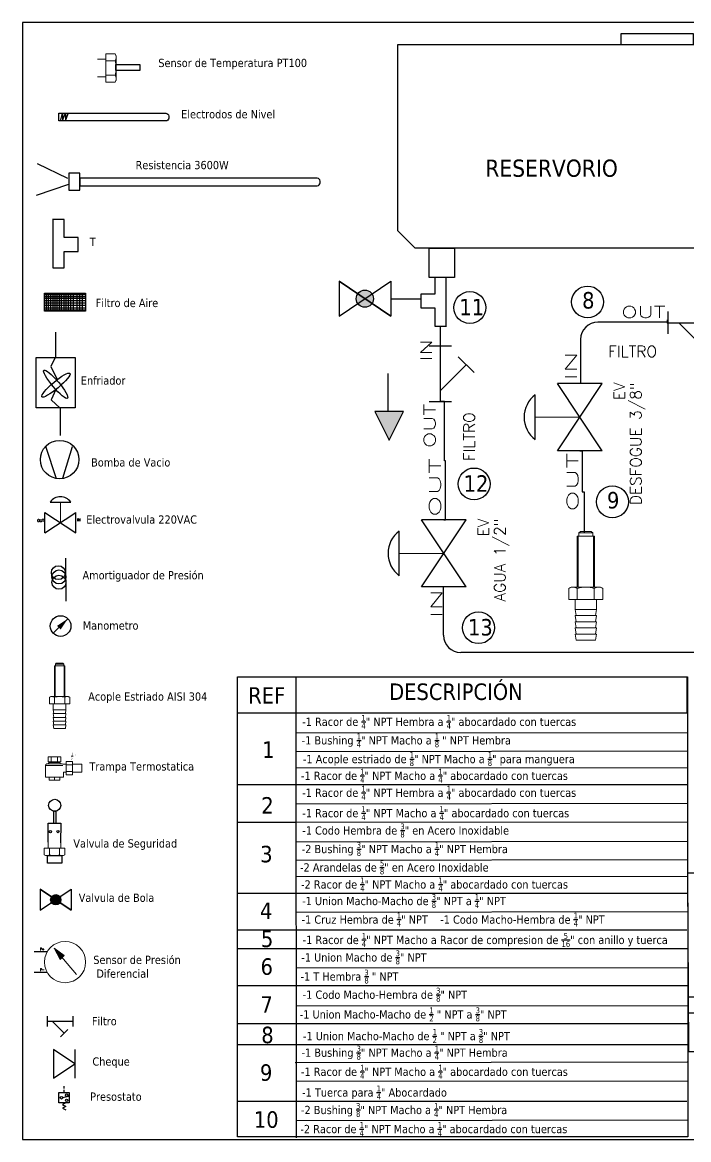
# Model space of a CAD drawing. Header units: millimetres. Extents: x 15 to 265, y 10 to 205.
# Drawn here: x 15 to 131.3, y 10 to 205 of the extents above; entities that cross this region are included whole.
import ezdxf
from ezdxf.enums import TextEntityAlignment as Align

# ---------------------------------------------------------------- set-up
doc = ezdxf.new("R2010")
doc.units = ezdxf.units.MM
for name, color, linetype in [('DESC', 250, 'Continuous'), ('SYMS', 7, 'Continuous'), ('TERMS', 123, 'Continuous'), ('WIRENO', 250, 'Continuous'), ('WIRES', 7, 'Continuous')]:
    doc.layers.add(name, color=color, linetype=linetype)
doc.styles.add('SLDTEXTSTYLE0', font='tahoma.ttf')
doc.styles.get("Standard").update_dxf_attribs({"font": 'tahoma.ttf'})
doc.styles.add('WD', font='romans.shx')

# ---------------------------------------------------------------- blocks, each defined once
blk = doc.blocks.new('HGVA1_DIAPHRAGM_VALVE2')
at = {"color": 7, "linetype": 'Continuous', "lineweight": 0, "ltscale": 3.2258}
for p, q in [((-0.25, 0.5), (0.25, 0.5)), ((0, 0), (0, 0.5))]:
    blk.add_line(p, q, dxfattribs=at)
for p, q in [((-0.375, -0.25), (-0.375, 0.25)), ((-0.375, -0.25), (0.375, 0.25)), ((-0.375, 0.25), (0.375, -0.25)), ((0.375, -0.25), (0.375, 0.25))]:
    blk.add_line(p, q)
at = {"ltscale": 25.4, "flags": 128}
blk.add_lwpolyline([(0.25, 0.5, 0.5), (-0.25, 0.5)], format="xyb", close=True, dxfattribs=at)
at = {"style": 'WD', "flags": 1}
for tag, p in [('INST', (-0.469, 0.748)), ('LOC', (-0.469, 0.587)), ('TAG1', (-0.469, 0.378))]:
    blk.add_attdef(tag, text='', height=0.125, dxfattribs=at).set_placement(p, align=Align.RIGHT)
at = {"style": 'WD'}
blk.add_attdef('XREF', text='', height=0.0625, rotation=0.0625, dxfattribs=at).set_placement((0.518, 0.271), align=Align.TOP_CENTER)
blk.add_attdef('TERM01', text='', height=0.0625, dxfattribs=at).set_placement((-0.399, 0.018), align=Align.RIGHT)
for tag, p, height in [('X4TERM01', (-0.375, 0), 0.005), ('X1TERM02', (0.375, 0), 0.005), ('TERM02', (0.406, 0.036), 0.0625), ('RATING1', (0.388, -0.162), 0.125), ('DESC1', (0.388, -0.378), 0.125), ('DESC2', (0.388, -0.562), 0.125), ('DESC3', (0.388, -0.752), 0.125), ('WDTAGALT', (0.388, -0.907), 0.125)]:
    blk.add_attdef(tag, p, '', height=height, dxfattribs=at)
at = {"style": 'WD', "flags": 1}
for tag, p in [('WDTYPE', (-0.154, -0.127)), ('FAMILY', (-0.143, -0.17)), ('CAT', (-0.143, -0.215)), ('MFG', (-0.141, -0.246)), ('ASSYCODE', (-0.113, -0.275))]:
    blk.add_attdef(tag, text='', height=0.01, dxfattribs=at).set_placement(p, align=Align.CENTER)
blk = doc.blocks.new('HME1_PRESS_M')
blk.add_line((0.036, -0.088), (0.213, 0.089))
blk.add_circle((0.125, 0), 0.125)
blk.add_solid([(0.082, 0.002), (0.126, -0.042), (0.213, 0.089)])
at = {"style": 'WD', "width": 0.7}
for tag, p in [('INST', (0.125, 0.5)), ('LOC', (0.125, 0.344)), ('TAG1', (0.125, 0.188)), ('DESC1', (0.125, -0.344)), ('DESC2', (0.125, -0.5)), ('DESC3', (0.125, -0.656)), ('WDTAGALT', (0.125, -0.812))]:
    blk.add_attdef(tag, text='', height=0.125, dxfattribs=at).set_placement(p, align=Align.CENTER)
blk.add_attdef('TERM01', text='', height=0.0625, dxfattribs=at).set_placement((-0.032, 0.031), align=Align.RIGHT)
at = {"style": 'WD'}
for tag, p, height, flags in [('X4TERM01', (0, 0), 0.005, 1), ('WDTYPE', (0.062, 0.062), 0.01, 1), ('WDBLKNAM', (0.134, 0.001), 0.01, 9), ('X1TERM02', (0.248, 0), 0.005, 1), ('FAMILY', (0.13, -0.035), 0.01, 9)]:
    blk.add_attdef(tag, p, '', height=height, dxfattribs=dict(at, flags=flags))
at = {"style": 'WD', "width": 0.7}
for tag, p, height in [('TERM02', (0.28, 0.031), 0.0625), ('RATING1', (0.281, -0.188), 0.125)]:
    blk.add_attdef(tag, p, '', height=height, dxfattribs=at)
at = {"style": 'WD'}
blk.add_attdef('XREF', text='', height=0.0625, dxfattribs=at).set_placement((-0.031, -0.125), align=Align.RIGHT)
at = {"linetype": 'Continuous', "style": 'WD', "flags": 9}
for tag, p in [('MFG', (0.128, -0.085)), ('ASSYCODE', (0.13, -0.103)), ('CAT', (0.13, -0.066))]:
    blk.add_attdef(tag, p, '', height=0.01, dxfattribs=at)
blk = doc.blocks.new('Acople Estriado')
at = {"color": 7, "linetype": 'Continuous', "lineweight": 15}
for p, q in [((6.78, 5.633), (6.78, 5.138)), ((6.78, 5.633), (6.947, 5.633)), ((6.811, 5.678), (6.796, 5.663)), ((6.796, 5.663), (6.796, 5.633)), ((6.931, 5.663), (6.796, 5.663)), ((6.811, 5.678), (6.916, 5.678)), ((6.931, 5.663), (6.916, 5.678)), ((6.931, 5.633), (6.931, 5.663)), ((6.947, 5.138), (6.947, 5.633)), ((6.721, 5.138), (6.699, 5.126)), ((6.699, 5.126), (6.699, 5.019)), ((6.74, 5.138), (6.721, 5.138)), ((6.864, 5.138), (6.74, 5.138)), ((6.781, 5.126), (6.781, 5.019)), ((6.988, 5.138), (6.864, 5.138)), ((6.946, 5.126), (6.946, 5.019)), ((7.007, 5.138), (6.988, 5.138)), ((7.029, 5.126), (7.007, 5.138)), ((7.029, 5.126), (7.029, 5.019)), ((6.699, 5.019), (6.781, 5.019)), ((6.761, 5.019), (6.761, 4.922)), ((6.781, 5.019), (6.946, 5.019)), ((6.946, 5.019), (7.029, 5.019)), ((6.967, 4.922), (6.967, 5.019)), ((6.761, 4.922), (6.769, 4.862)), ((6.864, 4.922), (6.761, 4.922)), ((6.967, 4.922), (6.864, 4.922)), ((6.959, 4.862), (6.967, 4.922)), ((6.761, 4.862), (6.769, 4.802)), ((6.864, 4.862), (6.761, 4.862)), ((6.761, 4.802), (6.769, 4.742)), ((6.864, 4.802), (6.761, 4.802)), ((6.967, 4.862), (6.864, 4.862)), ((6.967, 4.802), (6.864, 4.802)), ((6.959, 4.802), (6.967, 4.862)), ((6.959, 4.742), (6.967, 4.802)), ((6.761, 4.742), (6.769, 4.682)), ((6.864, 4.742), (6.761, 4.742)), ((6.761, 4.682), (6.769, 4.622)), ((6.864, 4.682), (6.761, 4.682)), ((6.967, 4.742), (6.864, 4.742)), ((6.967, 4.682), (6.864, 4.682)), ((6.959, 4.682), (6.967, 4.742)), ((6.959, 4.622), (6.967, 4.682)), ((6.864, 4.622), (6.769, 4.622)), ((6.959, 4.622), (6.864, 4.622))]:
    blk.add_line(p, q, dxfattribs=at)
at = {"color": 7, "linetype": 'Continuous', "lineweight": 0}
for p, q in [((6.79, 5.633), (6.79, 5.138)), ((6.938, 5.633), (6.938, 5.138))]:
    blk.add_line(p, q, dxfattribs=at)
at = {"color": 7, "linetype": 'Continuous', "lineweight": 15}
for points, knots in [([(6.699, 5.126), (6.706, 5.13), (6.712, 5.133), (6.726, 5.137), (6.733, 5.138), (6.74, 5.138)], [0, 0, 0, 0, 0.5, 0.5, 1, 1, 1, 1]), ([(6.74, 5.138), (6.744, 5.138), (6.747, 5.138), (6.754, 5.137), (6.757, 5.136), (6.768, 5.133), (6.775, 5.13), (6.781, 5.126)], [0, 0, 0, 0, 0.25, 0.25, 0.5, 0.5, 1, 1, 1, 1]), ([(6.864, 5.138), (6.85, 5.138), (6.836, 5.137), (6.808, 5.133), (6.795, 5.13), (6.781, 5.126)], [0, 0, 0, 0, 0.5, 0.5, 1, 1, 1, 1]), ([(6.946, 5.126), (6.933, 5.13), (6.919, 5.133), (6.892, 5.137), (6.878, 5.138), (6.864, 5.138)], [0, 0, 0, 0, 0.5, 0.5, 1, 1, 1, 1]), ([(6.946, 5.126), (6.953, 5.13), (6.96, 5.133), (6.974, 5.137), (6.981, 5.138), (6.988, 5.138)], [0, 0, 0, 0, 0.5, 0.5, 1, 1, 1, 1]), ([(6.988, 5.138), (6.991, 5.138), (6.995, 5.138), (7.002, 5.137), (7.005, 5.136), (7.015, 5.133), (7.022, 5.13), (7.029, 5.126)], [0, 0, 0, 0, 0.25, 0.25, 0.5, 0.5, 1, 1, 1, 1])]:
    blk.add_open_spline(points, degree=3, knots=knots, dxfattribs=at)
blk = doc.blocks.new('Trampo')
for points in [[(117.2, 260.5), (116.2, 260.5), (116.2, 260.5), (116.6, 260.5), (116.6, 263.5), (116.2, 263), (116.1, 263.1), (116.7, 263.6), (116.7, 263.6), (116.7, 260.5), (117.2, 260.5)], [(119.7, 262.2), (119, 260.7), (118.9, 260.7), (119.6, 262.2)], [(120.5, 262.2), (119.7, 260.7), (119.6, 260.7), (120.4, 262.2)], [(117.7, 258.3), (117.2, 257.8), (116.2, 257.8), (115.7, 257.3), (115.7, 256.3), (117.7, 256.3), (117.7, 256.3), (115.6, 256.3), (115.6, 257.3), (116.2, 257.9), (117.2, 257.9), (117.7, 258.4), (117.7, 258.9), (117.2, 259.3), (116.2, 259.3), (115.7, 258.8), (115.6, 258.9), (116.2, 259.4), (117.2, 259.4), (117.7, 258.9)]]:
    blk.add_hatch(color=7).paths.add_polyline_path(points)
at = {"color": 7, "linetype": 'Continuous', "lineweight": 15}
for points in [[(90.5, 251.1), (90.5, 239.8), (90.5, 239.8)], [(92, 252.5), (106.7, 252.5), (106.7, 252.5)], [(93.1, 259.5), (105.5, 259.5), (105.5, 254.7), (93.1, 254.7)], [(93.1, 254.7), (93.1, 259.5), (93.1, 259.5)], [(94.2, 254.7), (94.2, 254), (94.2, 254)], [(96.2, 254.7), (96.2, 259.5), (96.2, 259.5)], [(102.4, 254.7), (102.4, 259.5), (102.4, 259.5)], [(104.5, 254), (104.5, 254.7), (104.5, 254.7)], [(110.7, 252.3), (107.4, 252.3), (107.4, 252.3)], [(117, 255), (110.7, 255), (110.7, 241.9), (117, 241.9)], [(117, 251.8), (110.7, 251.8), (110.7, 251.8)], [(117, 255), (117, 241.9), (117, 241.9)], [(126.1, 252.3), (117, 252.3), (117, 252.3)], [(126.1, 252.3), (126.1, 244.6), (126.1, 244.6)], [(107.9, 239.7), (90.7, 239.7), (90.7, 239.7)], [(104.5, 239.7), (104.5, 236.7), (94.2, 236.7), (94.2, 239.7)], [(99.3, 239.7), (99.3, 236.7), (99.3, 236.7)], [(108.2, 239.8), (108.2, 244.6), (108.2, 244.6)], [(108.2, 244.6), (110.7, 244.6), (110.7, 244.6)], [(117, 245.2), (110.7, 245.2), (110.7, 245.2)], [(117, 244.6), (126.1, 244.6), (126.1, 244.6)]]:
    blk.add_lwpolyline(points, dxfattribs=at)
at = {"color": 8, "linetype": 'Continuous', "lineweight": 15}
for points in [[(107.6, 251.1), (90.5, 251.1), (90.5, 251.1)], [(94.2, 254), (104.5, 254), (104.5, 254)], [(90.5, 239.8), (108.2, 239.8), (108.2, 239.8)]]:
    blk.add_lwpolyline(points, dxfattribs=at)
at = {"color": 7, "linetype": 'Continuous', "lineweight": 20}
blk.add_lwpolyline([(115.6, 260), (117.7, 260), (117.7, 260)], dxfattribs=at)
at = {"color": 7, "linetype": 'Continuous', "lineweight": 15}
for points in [[(91.9, 252.5), (91.1, 252.5), (90.5, 251.9), (90.5, 251.1)], [(92.7, 252.5), (93.5, 252.5), (94.1, 253.2), (94.1, 254)], [(104.5, 254), (104.5, 253.2), (105.1, 252.5), (105.9, 252.5)], [(107.4, 252.3), (107.1, 252.5), (106.9, 252.5), (106.6, 252.5)], [(90.5, 239.9), (90.5, 239.7), (90.6, 239.7), (90.7, 239.7)], [(107.9, 239.7), (108, 239.7), (108.1, 239.7), (108.1, 239.9)]]:
    blk.add_open_spline(points, degree=3, dxfattribs=at)
blk = doc.blocks.new('Valvula Tipo Anillo')
for p, q in [((7.88, 11.213), (7.88, 11.519)), ((7.88, 11.519), (8.084, 11.519)), ((8.084, 11.519), (8.079, 11.203))]:
    blk.add_line(p, q)
at = {"color": 7, "linetype": 'Continuous', "lineweight": 15}
for p, q in [((7.878, 11.21), (7.878, 11.113)), ((8.084, 11.113), (8.084, 11.21)), ((7.816, 11.006), (7.816, 11.113)), ((7.898, 11.113), (7.816, 11.113)), ((7.898, 11.006), (7.898, 11.113)), ((8.063, 11.113), (7.898, 11.113)), ((8.063, 11.006), (8.063, 11.113)), ((8.146, 11.113), (8.063, 11.113)), ((8.146, 11.006), (8.146, 11.113)), ((7.816, 11.006), (7.838, 10.994)), ((7.838, 10.994), (7.857, 10.994)), ((7.857, 10.994), (7.981, 10.994)), ((7.981, 10.994), (8.105, 10.994)), ((8.105, 10.994), (8.124, 10.994)), ((8.124, 10.994), (8.146, 11.006))]:
    blk.add_line(p, q, dxfattribs=at)
for points in [[(7.962, 11.521), (8.01, 11.521), (8.01, 11.713), (7.962, 11.713)], [(8.097, 10.995), (8.097, 10.873), (7.867, 10.871), (7.867, 10.993)]]:
    blk.add_lwpolyline(points, close=True)
for centre, radius in [((7.984, 11.807), 0.0981), ((7.914, 11.381), 0.0185), ((8.035, 11.384), 0.0185)]:
    blk.add_circle(centre, radius)
for points, knots in [([(7.857, 10.994), (7.854, 10.994), (7.85, 10.994), (7.843, 10.995), (7.84, 10.996), (7.829, 10.999), (7.823, 11.002), (7.816, 11.006)], [0, 0, 0, 0, 0.25, 0.25, 0.5, 0.5, 1, 1, 1, 1]), ([(7.898, 11.006), (7.892, 11.002), (7.885, 10.999), (7.871, 10.995), (7.864, 10.994), (7.857, 10.994)], [0, 0, 0, 0, 0.5, 0.5, 1, 1, 1, 1]), ([(7.898, 11.006), (7.912, 11.002), (7.926, 10.999), (7.953, 10.995), (7.967, 10.994), (7.981, 10.994)], [0, 0, 0, 0, 0.5, 0.5, 1, 1, 1, 1]), ([(7.981, 10.994), (7.995, 10.994), (8.009, 10.995), (8.036, 10.999), (8.05, 11.002), (8.063, 11.006)], [0, 0, 0, 0, 0.5, 0.5, 1, 1, 1, 1]), ([(8.105, 10.994), (8.101, 10.994), (8.098, 10.994), (8.091, 10.995), (8.087, 10.996), (8.077, 10.999), (8.07, 11.002), (8.063, 11.006)], [0, 0, 0, 0, 0.25, 0.25, 0.5, 0.5, 1, 1, 1, 1]), ([(8.146, 11.006), (8.139, 11.002), (8.132, 10.999), (8.119, 10.995), (8.112, 10.994), (8.105, 10.994)], [0, 0, 0, 0, 0.5, 0.5, 1, 1, 1, 1])]:
    blk.add_open_spline(points, degree=3, knots=knots, dxfattribs=at)
blk = doc.blocks.new('HGVA1_BALL_VALVE')
h = blk.add_hatch(color=256)
edge = h.paths.add_edge_path()
edge.add_arc((0, 0), 0.125, 0, 360)
at = {"ltscale": 3.2258}
for p, q in [((-0.375, 0.254), (0.375, -0.254)), ((-0.375, -0.254), (0.375, 0.254)), ((-0.375, 0.254), (-0.375, -0.254)), ((0.375, 0.254), (0.375, -0.254))]:
    blk.add_line(p, q, dxfattribs=at)
at = {"ltscale": 25.4, "flags": 128}
blk.add_lwpolyline([(0.375, 0.254), (0.375, -0.254), (-0.375, 0.254), (-0.375, -0.254)], close=True, dxfattribs=at)
at = {"ltscale": 3.2258}
blk.add_circle((0, 0), 0.125, dxfattribs=at)
at = {"ltscale": 25.4}
blk.add_circle((0, 0), 0.125, dxfattribs=at)
at = {"style": 'WD', "flags": 1}
for tag, height, p in [('INST', 0.125, (0.028, 0.678)), ('LOC', 0.125, (0.011, 0.516)), ('TAG1', 0.125, (0, 0.307)), ('FAMILY', 0.01, (-0.482, -0.121)), ('WDTYPE', 0.01, (-0.475, -0.062)), ('CAT', 0.01, (-0.482, -0.165)), ('MFG', 0.01, (-0.481, -0.197)), ('ASSYCODE', 0.01, (-0.453, -0.226))]:
    blk.add_attdef(tag, text='', height=height, dxfattribs=at).set_placement(p, align=Align.CENTER)
at = {"style": 'WD'}
blk.add_attdef('XREF', text='', height=0.0625, rotation=0.0625, dxfattribs=at).set_placement((0.541, 0.293), align=Align.TOP_CENTER)
blk.add_attdef('TERM01', text='', height=0.0625, dxfattribs=at).set_placement((-0.399, 0.018), align=Align.RIGHT)
for tag, p, height in [('X4TERM01', (-0.375, 0), 0.005), ('X8TERM02', (0, 0), 0.005), ('TERM02', (0.052, -0.037), 0.0625), ('X1TERM03', (0.375, 0), 0.005), ('TERM03', (0.406, 0.036), 0.0625), ('RATING1', (0.409, -0.162), 0.125), ('DESC1', (0.409, -0.341), 0.125), ('DESC2', (0.409, -0.525), 0.125), ('DESC3', (0.409, -0.715), 0.125), ('WDTAGALT', (0.409, -0.873), 0.125)]:
    blk.add_attdef(tag, p, '', height=height, dxfattribs=at)
blk = doc.blocks.new('HMT1_DIFFERENTIAL_PRESSURE_GAUGE')
blk.add_hatch(color=7).paths.add_polyline_path([(-0.26, 0.34), (-0.12, 0.06), (-0.02, 0.16)])
at = {"color": 7, "linetype": 'Continuous', "lineweight": 0, "ltscale": 645.15999}
for p, q in [((-0.26, 0.34), (0.28, -0.3)), ((-0.26, 0.34), (-0.12, 0.06)), ((-0.26, 0.34), (-0.02, 0.16)), ((-0.12, 0.06), (-0.02, 0.16))]:
    blk.add_line(p, q, dxfattribs=at)
for p, q in [((-0.437, 0.25), (-0.75, 0.25)), ((-0.437, -0.25), (-0.75, -0.25))]:
    blk.add_line(p, q)
at = {"color": 255, "linetype": 'Continuous', "lineweight": 0, "ltscale": 25.4, "flags": 128}
blk.add_lwpolyline([(-0.26, 0.34), (-0.12, 0.06), (-0.02, 0.16)], close=True, dxfattribs=at)
at = {"color": 7, "linetype": 'Continuous', "lineweight": 0, "ltscale": 645.15999}
blk.add_circle((0, 0), 0.5, dxfattribs=at)
at = {"style": 'WD', "width": 0.7}
for tag, p in [('INST', (-0.01, 0.781)), ('TAG1', (-0.01, 0.531)), ('LOC', (-0.01, 0.656)), ('DESC1', (0.021, -0.625)), ('DESC2', (0.021, -0.75)), ('DESC3', (0.021, -0.875)), ('WDTAGALT', (0.021, -1))]:
    blk.add_attdef(tag, text='', height=0.0938, dxfattribs=at).set_placement(p, align=Align.CENTER)
for tag, p in [('TERM01', (-0.5, 0.281)), ('TERM02', (-0.5, -0.219))]:
    blk.add_attdef(tag, text='', height=0.0625, dxfattribs=at).set_placement(p, align=Align.RIGHT)
at = {"style": 'WD'}
for tag, p, height, flags in [('X4TERM01', (-0.75, 0.25), 0.005, 1), ('X1TERM03', (0.5, 0), 0.005, 1), ('X4TERM02', (-0.75, -0.25), 0.005, 1), ('WDBLKNAM', (-0.209, -0.188), 0.01, 9), ('FAMILY', (-0.208, -0.062), 0.01, 9)]:
    blk.add_attdef(tag, p, '', height=height, dxfattribs=dict(at, flags=flags))
at = {"style": 'WD', "width": 0.7}
for tag, p, height in [('TERM03', (0.531, 0.031), 0.0625), ('RATING1', (0.469, -0.375), 0.0938)]:
    blk.add_attdef(tag, p, '', height=height, dxfattribs=at)
at = {"flags": 1}
blk.add_attdef('WDTYPE', (-0.219, -0.25), '', height=0.01, dxfattribs=at)
at = {"linetype": 'Continuous', "style": 'WD', "flags": 9}
for tag, p in [('ASSYCODE', (-0.208, -0.156)), ('CAT', (-0.208, -0.094)), ('MFG', (-0.208, -0.125))]:
    blk.add_attdef(tag, p, '', height=0.01, dxfattribs=at)
at = {"style": 'WD'}
blk.add_attdef('XREF', text='', height=0.0625, dxfattribs=at).set_placement((-0.438, -0.406), align=Align.RIGHT)
blk = doc.blocks.new('HST1_STRAINER_Y_TYPE')
at = {"ltscale": 3.2258}
for p, q in [((0, 0.125), (0, -0.125)), ((0.625, 0.125), (0.625, -0.125)), ((0, 0), (0.625, 0)), ((0.125, 0), (0.412, -0.287)), ((0.324, -0.376), (0.501, -0.199))]:
    blk.add_line(p, q, dxfattribs=at)
at = {"style": 'WD', "flags": 1}
for tag, height, p in [('INST', 0.125, (0.33, 0.71)), ('LOC', 0.125, (0.306, 0.549)), ('TAG1', 0.125, (0.324, 0.34)), ('FAMILY', 0.01, (1.09, 0.044)), ('CAT', 0.01, (1.09, -0.001)), ('WDTYPE', 0.01, (1.102, -0.093)), ('MFG', 0.01, (1.092, -0.032)), ('ASSYCODE', 0.01, (1.12, -0.061))]:
    blk.add_attdef(tag, text='', height=height, dxfattribs=at).set_placement(p, align=Align.CENTER)
at = {"style": 'WD'}
for tag, height, p in [('WDTAGALT', 0.125, (0.035, 0.2)), ('TERM01', 0.0625, (-0.024, 0.018))]:
    blk.add_attdef(tag, text='', height=height, dxfattribs=at).set_placement(p, align=Align.RIGHT)
for tag, p, height in [('RATING1', (0.6, 0.18), 0.125), ('X4TERM01', (0, 0), 0.005), ('X1TERM03', (0.625, 0), 0.005), ('TERM03', (0.632, 0.013), 0.0625), ('DESC1', (-0.666, -0.258), 0.125), ('DESC2', (-0.666, -0.442), 0.125), ('X8TERM02', (0.412, -0.287), 0.005), ('TERM02', (0.447, -0.365), 0.0625), ('DESC3', (-0.666, -0.632), 0.125)]:
    blk.add_attdef(tag, p, '', height=height, dxfattribs=at)
blk.add_attdef('XREF', text='', height=0.0625, rotation=0.0625, dxfattribs=at).set_placement((0.649, -0.434), align=Align.TOP_CENTER)
blk = doc.blocks.new('HVL1_PRESS_SW')
for p, q in [((0.094, 0.222), (0.094, 0.282)), ((-0.031, -0.126), (-0.031, 0.125)), ((-0.031, 0.125), (0.219, 0.125)), ((0.061, 0.005), (0.198, 0.04)), ((0.094, 0.125), (0.094, 0.188)), ((0.219, 0.125), (0.219, -0.126)), ((0.219, -0.126), (-0.031, -0.126)), ((0.135, -0.126), (0.052, -0.167)), ((0.052, -0.167), (0.135, -0.209)), ((0.135, -0.209), (0.052, -0.251)), ((0.052, -0.251), (0.135, -0.293))]:
    blk.add_line(p, q)
for centre in [(0.032, 0), (0.156, 0.063), (0.156, -0.063)]:
    blk.add_circle(centre, 0.0314)
at = {"style": 'WD', "width": 0.7}
for tag, height, p in [('INST', 0.125, (-0.062, 0.5)), ('TAG1', 0.125, (-0.062, 0.188)), ('LOC', 0.125, (-0.062, 0.344)), ('TERM01', 0.0625, (-0.062, 0.031)), ('DESC1', 0.125, (-0.062, -0.281)), ('RATING1', 0.125, (0.775, -0.281)), ('DESC2', 0.125, (-0.062, -0.438)), ('DESC3', 0.125, (-0.062, -0.594)), ('WDTAGALT', 0.125, (-0.062, -0.75))]:
    blk.add_attdef(tag, text='', height=height, dxfattribs=at).set_placement(p, align=Align.RIGHT)
at = {"style": 'WD'}
for tag, p, height, flags in [('X2TERM04', (0.094, 0.281), 0.005, 1), ('WDBLKNAM', (0.405, 0.344), 0.01, 9), ('FAMILY', (0.406, 0.312), 0.01, 9), ('X4TERM01', (0, 0), 0.005, 1), ('WDTYPE', (0.062, 0.062), 0.01, 1), ('X1TERM02', (0.187, 0.063), 0.005, 1), ('X1TERM03', (0.187, -0.063), 0.005, 1)]:
    blk.add_attdef(tag, p, '', height=height, dxfattribs=dict(at, flags=flags))
at = {"style": 'WD', "width": 0.7}
for tag, p in [('TERM04', (0.125, 0.25)), ('TERM02', (0.25, 0.094)), ('TERM03', (0.25, -0.031))]:
    blk.add_attdef(tag, p, '', height=0.0625, dxfattribs=at)
at = {"linetype": 'Continuous', "style": 'WD', "flags": 9}
for tag, p in [('CAT', (0.406, 0.281)), ('ASSYCODE', (0.406, 0.219)), ('MFG', (0.406, 0.25))]:
    blk.add_attdef(tag, p, '', height=0.01, dxfattribs=at)
at = {"style": 'WD', "width": 0.7}
blk.add_attdef('TERM05', text='', height=0.0625, dxfattribs=at).set_placement((0.125, -0.406), align=Align.CENTER)
at = {"style": 'WD'}
blk.add_attdef('XREF', (0.281, -0.375), '', height=0.0625, dxfattribs=at)
blk = doc.blocks.new('ColaMarrano')
at = {"layer": 'WIRENO'}
blk.add_line((96.3, 200.92), (96.42, 188.45), dxfattribs=at)
for centre in [(94.22, 196.73), (94.4, 195.47), (94.4, 193.92)]:
    blk.add_circle(centre, 2.03, dxfattribs=at)
blk = doc.blocks.new('HDI1')
for p, q in [((0.0469, 0), (-0.0469, 0.0625)), ((-0.0469, 0.0625), (-0.0469, -0.0625)), ((0.0469, 0.0625), (0.0469, -0.0625)), ((-0.0469, -0.0625), (0.0469, 0))]:
    blk.add_line(p, q)
at = {"style": 'WD'}
for tag, width, p in [('INST', 0.7, (0, 0.8883)), ('LOC', 0.7, (0, 0.7187)), ('DESC1', 0.7, (0, 0.5625)), ('DESC2', 0.7, (0, 0.4062)), ('RATING1', 0.9, (0.0055, 0.0938))]:
    blk.add_attdef(tag, text='', height=0.125, dxfattribs=dict(at, width=width)).set_placement(p, align=Align.CENTER)
blk.add_attdef('TAG1', text='', height=0.125, dxfattribs=at).set_placement((0, 0.25), align=Align.CENTER)
for tag, p, height, flags in [('FAMILY', (0.2047, 0.1523), 0.01, 9), ('WDBLKNAM', (0.2047, 0.1329), 0.01, 9), ('X4TERM01', (-0.0469, 0), 0.0125, 1), ('X1TERM02', (0.0469, 0), 0.0125, 1)]:
    blk.add_attdef(tag, p, '', height=height, dxfattribs=dict(at, flags=flags))
at = {"linetype": 'Continuous', "style": 'WD', "flags": 9}
for tag, p in [('MFG', (0.2278, 0.0887)), ('CAT', (0.2297, 0.1082)), ('ASSYCODE', (0.2188, 0.0625))]:
    blk.add_attdef(tag, text='', height=0.01, dxfattribs=at).set_placement(p, align=Align.CENTER)
at = {"linetype": 'Continuous', "style": 'WD', "flags": 8}
blk.add_attdef('TERM01', text='', height=0.125, dxfattribs=at).set_placement((-0.125, -0.0312), align=Align.TOP_RIGHT)
blk.add_attdef('TERM02', text='', height=0.125, dxfattribs=at).set_placement((0.1094, -0.0314), align=Align.TOP_LEFT)
at = {"style": 'WD', "width": 0.9}
blk.add_attdef('RATING2', text='', height=0.125, dxfattribs=at).set_placement((0.0055, -0.1876), align=Align.TOP_CENTER)
blk = doc.blocks.new('Bomba Vacio')
at = {"layer": 'WIRENO'}
for p, q in [((222.52, 152.69), (218.83, 163.9)), ((224.82, 152.84), (228.2, 163.9))]:
    blk.add_line(p, q, dxfattribs=at)
blk.add_circle((223.65, 159.36), 6.72, dxfattribs=at)
blk = doc.blocks.new('Cooler')
at = {"layer": 'WIRENO'}
for p, q in [((61.05, 155.36), (61.05, 161.29)), ((60.91, 155.36), (59.87, 153.28)), ((59.87, 153.28), (61.37, 150.31)), ((61.09, 147.98), (60.01, 145.56)), ((60.01, 145.56), (62.09, 143.63)), ((62.09, 143.63), (62.09, 137.25))]:
    blk.add_line(p, q, dxfattribs=at)
blk.add_lwpolyline([(56.51, 155.41), (65.57, 155.41), (65.57, 143.72), (56.51, 143.72)], close=True, dxfattribs=at)
for centre, major_axis in [((61.09, 148.97), (-3.26, -2.75)), ((61.05, 149.16), (2.75, -3.26))]:
    blk.add_ellipse(centre, major_axis=major_axis, ratio=0.188132, dxfattribs=at)
blk = doc.blocks.new('Filtro')
at = {"layer": 'WIRENO'}
for p, q in [((95.97, 119.72), (103.12, 119.72)), ((95.97, 119.41), (103.12, 119.41)), ((95.97, 119.07), (103.12, 119.07)), ((96.25, 119.99), (96.25, 116.83)), ((96.62, 119.95), (96.62, 116.79)), ((97.03, 119.95), (97.03, 116.79)), ((97.4, 119.95), (97.4, 116.79)), ((97.77, 119.99), (97.77, 116.83)), ((98.1, 119.99), (98.1, 116.83)), ((98.51, 119.99), (98.51, 116.83)), ((98.88, 119.95), (98.88, 116.79)), ((99.33, 119.99), (99.33, 116.83)), ((99.7, 119.99), (99.7, 116.83)), ((100.11, 119.99), (100.11, 116.83)), ((100.52, 119.99), (100.52, 116.83)), ((100.98, 119.99), (100.98, 116.83)), ((101.59, 119.99), (101.59, 116.83)), ((102.04, 119.99), (102.04, 116.83)), ((102.54, 119.99), (102.54, 116.83)), ((95.97, 118.71), (103.12, 118.71)), ((95.97, 118.27), (103.12, 118.27)), ((95.97, 117.88), (103.12, 117.88)), ((95.97, 117.41), (103.12, 117.41)), ((95.97, 117.08), (103.12, 117.08))]:
    blk.add_line(p, q, dxfattribs=at)
blk.add_lwpolyline([(95.95, 119.98), (103.11, 119.98), (103.11, 116.82), (95.95, 116.82)], close=True, dxfattribs=at)
blk = doc.blocks.new('TT')
at = {"layer": 'WIRENO'}
for p, q in [((59.03, 150.75), (59.05, 142.17)), ((61.02, 150.66), (59.05, 150.66)), ((61.02, 147.48), (61.02, 150.66)), ((63.45, 147.48), (61.02, 147.48)), ((63.45, 145.05), (63.45, 147.48)), ((61.02, 142.17), (61.02, 145.05)), ((61.02, 145.05), (63.45, 145.05)), ((59.05, 142.17), (61.02, 142.17))]:
    blk.add_line(p, q, dxfattribs=at)
blk = doc.blocks.new('Resistencia')
at = {"layer": 'WIRENO'}
for p, q in [((112.31, 58.18), (107.01, 60.71)), ((112.43, 57.1), (106.77, 55.17))]:
    blk.add_line(p, q, dxfattribs=at)
blk.add_lwpolyline([(114.4, 59.08), (112.46, 59.08), (112.46, 56.11), (114.4, 56.11)], close=True, dxfattribs=at)
blk.add_lwpolyline([(155.82, 58.21), (114.4, 58.21), (114.4, 56.89), (155.82, 56.89, 0.414214), (156.32, 57.39), (156.32, 57.71, 0.414214)], format="xyb", close=True, dxfattribs=at)
blk = doc.blocks.new('Nivel')
at = {"layer": 'WIRENO'}
for p, q in [((103.38, 60.01), (103.74, 61.39)), ((103.74, 61.39), (103.74, 60.1)), ((103.74, 60.1), (104.25, 61.39)), ((104.25, 61.39), (104.25, 60.07)), ((104.25, 60.07), (104.74, 61.36))]:
    blk.add_line(p, q, dxfattribs=at)
blk.add_lwpolyline([(103.12, 61.39), (121.77, 61.39, -0.414214), (122.27, 60.89), (122.27, 60.54, -0.414214), (121.77, 60.04), (103.12, 60.04)], format="xyb", close=True, dxfattribs=at)
blk = doc.blocks.new('PT100')
at = {"color": 7, "linetype": 'Continuous', "lineweight": 15}
for p, q in [((12.526, 10.857), (12.429, 10.857)), ((12.633, 10.919), (12.526, 10.919)), ((12.526, 10.919), (12.526, 10.837)), ((12.633, 10.837), (12.526, 10.837)), ((12.526, 10.837), (12.526, 10.672)), ((12.645, 10.897), (12.633, 10.919)), ((12.645, 10.878), (12.645, 10.897)), ((12.645, 10.754), (12.645, 10.878)), ((12.633, 10.672), (12.526, 10.672)), ((12.526, 10.672), (12.526, 10.589)), ((12.645, 10.631), (12.645, 10.754)), ((12.429, 10.652), (12.526, 10.652)), ((12.633, 10.589), (12.526, 10.589)), ((12.633, 10.589), (12.645, 10.612)), ((12.645, 10.612), (12.645, 10.631))]:
    blk.add_line(p, q, dxfattribs=at)
blk.add_lwpolyline([(12.642, 10.794), (12.922, 10.794), (12.922, 10.726), (12.642, 10.726)], close=True)
for points, knots in [([(12.633, 10.919), (12.637, 10.913), (12.64, 10.906), (12.644, 10.892), (12.645, 10.885), (12.645, 10.878)], [0, 0, 0, 0, 0.5, 0.5, 1, 1, 1, 1]), ([(12.645, 10.878), (12.645, 10.875), (12.645, 10.871), (12.644, 10.864), (12.643, 10.861), (12.64, 10.85), (12.637, 10.844), (12.633, 10.837)], [0, 0, 0, 0, 0.25, 0.25, 0.5, 0.5, 1, 1, 1, 1]), ([(12.645, 10.754), (12.645, 10.768), (12.644, 10.782), (12.64, 10.81), (12.637, 10.824), (12.633, 10.837)], [0, 0, 0, 0, 0.5, 0.5, 1, 1, 1, 1]), ([(12.633, 10.672), (12.637, 10.685), (12.64, 10.699), (12.644, 10.727), (12.645, 10.74), (12.645, 10.754)], [0, 0, 0, 0, 0.5, 0.5, 1, 1, 1, 1]), ([(12.633, 10.672), (12.637, 10.665), (12.64, 10.658), (12.644, 10.645), (12.645, 10.638), (12.645, 10.631)], [0, 0, 0, 0, 0.5, 0.5, 1, 1, 1, 1]), ([(12.645, 10.631), (12.645, 10.627), (12.645, 10.624), (12.644, 10.617), (12.643, 10.613), (12.64, 10.603), (12.637, 10.596), (12.633, 10.589)], [0, 0, 0, 0, 0.25, 0.25, 0.5, 0.5, 1, 1, 1, 1])]:
    blk.add_open_spline(points, degree=3, knots=knots, dxfattribs=at)
blk = doc.blocks.new('WDDOT')
for radius in [0.03, 0.0187, 0.00929]:
    blk.add_circle((0, 0), radius)
blk = doc.blocks.new('Reservorio')
at = {"layer": 'WIRENO'}
for points in [[(137.69, 195.87), (125.13, 195.87), (125.13, 197.82), (137.69, 197.82)], [(91.62, 160.36), (96.05, 160.36), (96.05, 155.25), (91.62, 155.25)]]:
    blk.add_lwpolyline(points, close=True, dxfattribs=at)
blk.add_lwpolyline([(86.19, 195.89), (140.88, 195.89), (140.88, 163.38, -0.414214), (137.88, 160.38), (89.19, 160.38), (86.19, 163.38)], format="xyb", close=True, dxfattribs=at)
at = {"color": 7, "linetype": 'Continuous', "lineweight": 0, "insert": (101.43, 175.83), "char_height": 3, "attachment_point": 1, "style": 'SLDTEXTSTYLE0'}
blk.add_mtext('\\A1;RESERVORIO', dxfattribs=at)
blk = doc.blocks.new('HFA1_FLOW_ARROW_DWN_P')
blk.add_hatch(color=256).paths.add_polyline_path([(0.0625, 0.125), (-0.0625, 0.125), (0, 0)])
blk.add_lwpolyline([(-0.0625, 0.125), (0, 0), (0.0625, 0.125)], close=True)
at = {"style": 'WD', "flags": 1}
for tag, p in [('X2TERM01', (0, 0.125)), ('X8TERM01', (0, 0))]:
    blk.add_attdef(tag, p, '', height=0.0075, dxfattribs=at)
blk = doc.blocks.new('flecha')
at = {"layer": 'WIRENO'}
blk.add_line((78.83, 137.09), (78.83, 143.74), dxfattribs=at)
at = {"layer": 'SYMS', "xscale": 40, "yscale": 40, "zscale": 40}
blk.add_blockref('HFA1_FLOW_ARROW_DWN_P', (79.02, 132.06), dxfattribs=at)

msp = doc.modelspace()

# ---------------------------------------------------------------- linework, layer by layer
at = {"color": 7, "linetype": 'Continuous'}
for p, q in [((265, 205), (15, 205)), ((15, 205), (15, 10)), ((15, 10), (265, 10))]:
    msp.add_line(p, q, dxfattribs=at)
at = {"layer": 'WIRENO'}
for p, q in [((62.7, 90.73), (62.7, 84.46)), ((62.7, 84.42), (62.78, 10.31)), ((62.71, 80.98), (131.07, 81.08)), ((62.71, 77.77), (131.07, 77.87)), ((62.71, 74.87), (131.07, 74.97)), ((52.58, 72.01), (131.04, 72.01)), ((62.71, 68.6), (131.07, 68.7)), ((62.7, 65.38), (52.52, 65.37)), ((62.71, 65.39), (131.07, 65.49)), ((62.72, 62), (131.08, 62.11)), ((62.72, 58.8), (131.08, 58.9)), ((62.72, 55.9), (131.08, 56)), ((52.59, 53.04), (131.05, 53.04)), ((62.7, 49.7), (131.07, 49.8)), ((52.51, 46.64), (130.97, 46.64)), ((52.59, 43.36), (131.04, 43.36)), ((62.82, 39.96), (131.18, 40.06)), ((52.62, 36.9), (131.08, 36.9)), ((62.79, 33.34), (131.15, 33.44)), ((141.35, 34.9), (131.18, 34.89)), ((141.34, 32.07), (131.16, 32.06)), ((52.6, 30.28), (131.05, 30.28)), ((52.66, 26.58), (131.11, 26.58)), ((62.63, 23.49), (131, 23.59)), ((62.82, 20.18), (131.18, 20.28)), ((52.5, 16.73), (130.96, 16.73)), ((62.81, 13.37), (131.18, 13.48))]:
    msp.add_line(p, q, dxfattribs=at)
for points in [[(52.53, 90.79), (131.09, 90.79), (131.11, 10.48), (52.55, 10.48)], [(52.54, 90.78), (130.97, 90.78), (130.97, 84.46), (52.54, 84.46)], [(131.16, 56.59), (209.72, 56.59), (209.87, 25.32), (131.31, 25.32)]]:
    msp.add_lwpolyline(points, close=True, dxfattribs=at)
for centre in [(93.1, 155.22), (113.64, 156.2), (93.84, 124.44), (117.98, 121.32), (94.6, 99.35)]:
    msp.add_circle(centre, 2.78, dxfattribs=at)
at = {"layer": 'WIRES'}
for p, q in [((79.28, 156.77), (84.52, 156.77)), ((127.53, 152.66), (115.43, 152.66)), ((127.63, 152.56), (127.53, 152.66)), ((127.63, 152.56), (127.53, 152.46)), ((127.59, 152.56), (127.59, 153.07)), ((127.63, 152.56), (127.59, 152.56)), ((87.97, 148.56), (87.97, 150.24)), ((87.98, 150.24), (87.98, 151.93)), ((112.43, 149.66), (112.43, 142.09)), ((112.34, 141.94), (112.31, 141.94)), ((112.4, 142.02), (112.34, 142.02)), ((112.34, 142.02), (112.34, 141.94)), ((112.43, 142.09), (112.4, 142.09)), ((112.4, 142.09), (112.4, 142.02)), ((88.68, 138.81), (87.96, 138.81)), ((88.68, 128.49), (88.68, 138.81)), ((112.31, 130.24), (112.68, 130.24)), ((112.68, 130.24), (112.68, 123.09)), ((88.82, 128.49), (88.68, 128.49)), ((88.82, 118.17), (88.82, 128.49)), ((112.68, 123.09), (113.05, 123.09)), ((113.05, 123.09), (113.05, 115.94)), ((88.57, 118.17), (88.82, 118.17)), ((88.51, 98.04), (88.51, 106.47)), ((88.62, 106.47), (88.57, 106.47)), ((135.14, 95.04), (91.51, 95.04))]:
    msp.add_line(p, q, dxfattribs=at)
for centre, start, end in [((115.43, 149.66), 90, 180), ((91.51, 98.04), 180, 270)]:
    msp.add_arc(centre, 3, start, end, dxfattribs=at)

# ---------------------------------------------------------------- block references
for name, p, xscale, yscale, zscale in [('Cooler', (-24.96, 29.96), 0.75, 0.75, 0.75), ('Acople Estriado', (-10.21, 13.95), 18, 18, 18), ('Acople Estriado', (-52.63, 31.84), 10.8, 10.8, 10.8), ('Trampo', (2.79, 30.3), 0.17928, 0.17928, 0.17928), ('Valvula Tipo Anillo', (-65.58, -59.17), 10.8, 10.8, 10.8)]:
    msp.add_blockref(name, p, dxfattribs=dict(xscale=xscale, yscale=yscale, zscale=zscale))
at = {"layer": 'SYMS'}
for name, p, xscale, yscale, zscale in [('HGVA1_BALL_VALVE', (74.78, 156.77), 12, 12, 12), ('HME1_PRESS_M', (19.88, 99.64), 14.4, 14.4, 14.4), ('HGVA1_BALL_VALVE', (20.83, 51.86), 7.199999999999999, 7.199999999999999, 7.199999999999999), ('HST1_STRAINER_Y_TYPE', (19.31, 30.66), 7.199999999999999, 7.199999999999999, 7.199999999999999), ('HDI1', (22.3, 23.22), 40, 40, 40), ('HVL1_PRESS_SW', (21.61, 17.32), 7.199999999999999, 7.199999999999999, 7.199999999999999)]:
    msp.add_blockref(name, p, dxfattribs=dict(at, xscale=xscale, yscale=yscale, zscale=zscale))
ref = msp.add_blockref('HST1_STRAINER_Y_TYPE', (127.63, 152.56), dxfattribs=dict(at, xscale=15.6, yscale=15.6, zscale=15.6))
ref.add_attrib('DESC1', 'FILTRO', dxfattribs={"layer": 'DESC', "height": 1.95, "style": 'WD'}).set_placement((117.23, 148.53), align=Align.TOP_LEFT)
ref.add_attrib('TERM01', 'OUT', dxfattribs={"layer": 'TERMS', "color": 0, "lineweight": 25, "height": 2, "style": 'WD', "width": 1.5}).set_placement((127.25, 152.84), align=Align.BOTTOM_RIGHT)
ref.add_attrib('TERM03', 'IN', dxfattribs={"layer": 'TERMS', "color": 0, "lineweight": 25, "height": 2, "style": 'WD', "width": 1.5}).set_placement((134.64, 153.43), align=Align.BOTTOM_LEFT)
for p in [(127.59, 152.59), (127.59, 152.52), (88.51, 106.47)]:
    msp.add_blockref('WDDOT', p, dxfattribs=at)
ref = msp.add_blockref('HST1_STRAINER_Y_TYPE', (87.96, 138.81), dxfattribs=dict(at, xscale=15.6, yscale=15.6, zscale=15.6, rotation=90))
ref.add_attrib('DESC1', 'FILTRO', dxfattribs={"layer": 'DESC', "height": 1.95, "rotation": 90, "style": 'WD'}).set_placement((91.99, 128.41), align=Align.TOP_LEFT)
ref.add_attrib('TERM01', 'OUT', dxfattribs={"layer": 'TERMS', "color": 0, "lineweight": 25, "height": 2, "rotation": 90, "style": 'WD', "width": 1.5}).set_placement((87.68, 138.43), align=Align.BOTTOM_RIGHT)
ref.add_attrib('TERM03', 'IN', dxfattribs={"layer": 'TERMS', "color": 0, "lineweight": 25, "height": 2, "rotation": 90, "style": 'WD', "width": 1.5}).set_placement((87.09, 145.82), align=Align.BOTTOM_LEFT)
ref = msp.add_blockref('HGVA1_DIAPHRAGM_VALVE2', (112.31, 136.09), dxfattribs=dict(at, xscale=15.6, yscale=15.6, zscale=15.6, rotation=90))
ref.add_attrib('DESC1', 'EV', dxfattribs={"layer": 'DESC', "height": 1.95, "rotation": 90, "style": 'WD'}).set_placement((118.21, 142.15), align=Align.TOP_RIGHT)
ref.add_attrib('DESC2', 'DESFOGUE 3/8"', dxfattribs={"layer": 'DESC', "height": 1.95, "rotation": 90, "style": 'WD'}).set_placement((121.08, 142.15), align=Align.TOP_RIGHT)
ref.add_attrib('TERM01', 'OUT', dxfattribs={"layer": 'TERMS', "color": 0, "height": 2, "rotation": 90, "style": 'WD', "width": 2}).set_placement((112.02, 129.86), align=Align.RIGHT)
ref.add_attrib('TERM02', 'IN', (111.75, 142.43), dxfattribs={"layer": 'TERMS', "color": 0, "height": 2, "rotation": 90, "style": 'WD', "width": 2})
ref = msp.add_blockref('HGVA1_DIAPHRAGM_VALVE2', (88.57, 112.32), dxfattribs=dict(at, xscale=15.6, yscale=15.6, zscale=15.6, rotation=90))
ref.add_attrib('DESC1', 'EV', dxfattribs={"layer": 'DESC', "height": 1.95, "rotation": 90, "style": 'WD'}).set_placement((94.47, 118.38), align=Align.TOP_RIGHT)
ref.add_attrib('DESC2', 'AGUA 1/2"', dxfattribs={"layer": 'DESC', "height": 1.95, "rotation": 90, "style": 'WD'}).set_placement((97.34, 118.38), align=Align.TOP_RIGHT)
ref.add_attrib('TERM01', 'IN', dxfattribs={"layer": 'TERMS', "color": 0, "height": 2, "rotation": 90, "style": 'WD', "width": 2}).set_placement((88.28, 106.1), align=Align.RIGHT)
ref.add_attrib('TERM02', 'OUT', (88.01, 118.66), dxfattribs={"layer": 'TERMS', "color": 0, "height": 2, "rotation": 90, "style": 'WD', "width": 2})
ref = msp.add_blockref('HGVA1_DIAPHRAGM_VALVE2', (21.64, 117.68), dxfattribs=dict(at, xscale=7.199999999999999, yscale=7.199999999999999, zscale=7.199999999999999))
ref.add_attrib('TERM01', 'OUT', dxfattribs={"layer": 'TERMS', "height": 0.45, "style": 'WD'}).set_placement((18.76, 117.82), align=Align.RIGHT)
ref.add_attrib('TERM02', 'IN', (24.56, 117.94), dxfattribs={"layer": 'TERMS', "height": 0.45, "style": 'WD'})
ref = msp.add_blockref('HMT1_DIFFERENTIAL_PRESSURE_GAUGE', (22.45, 40.99), dxfattribs=dict(at, xscale=7.199999999999999, yscale=7.199999999999999, zscale=7.199999999999999))
ref.add_attrib('TERM02', 'P-', dxfattribs={"layer": 'TERMS', "height": 0.45, "style": 'WD', "width": 0.7}).set_placement((18.85, 39.42), align=Align.RIGHT)
ref.add_attrib('TERM01', 'P+', dxfattribs={"layer": 'TERMS', "height": 0.45, "style": 'WD', "width": 0.7}).set_placement((18.85, 43.02), align=Align.RIGHT)
at = {"layer": 'WIRENO'}
for name, p in [('Reservorio', (-5.64, 5.22)), ('Nivel', (-81.73, 127.75)), ('TT', (-38.72, 19.96)), ('Filtro', (-77.09, 37.77)), ('flecha', (0, 0))]:
    msp.add_blockref(name, p, dxfattribs=at)
for name, p, xscale, yscale, zscale in [('PT100', (-158.3, 35.71), 15, 15, 15), ('Bomba Vacio', (-90.32, 49.01), 0.5, 0.5, 0.5), ('ColaMarrano', (-35.25, -9.08), 0.6, 0.6, 0.6)]:
    msp.add_blockref(name, p, dxfattribs=dict(at, xscale=xscale, yscale=yscale, zscale=zscale))
at = {"layer": 'WIRENO', "color": 7}
msp.add_blockref('Resistencia', (-89.35, 119.59), dxfattribs=at)
at = {"layer": 'WIRENO', "rotation": 180}
msp.add_blockref('TT', (147.99, 302.63), dxfattribs=at)

# ---------------------------------------------------------------- texts
at = {"attachment_point": 1}
for s, width, insert, char_height in [('\\A1;Sensor de Temperatura PT100', 44.8708, (38.73, 198.64), 1.44), ('\\A1;Electrodos de Nivel', 44.8708, (42.71, 189.69), 1.44), ('\\A1;Resistencia 3600W', 44.8708, (34.76, 180.81), 1.44), ('\\A1;T', 44.8708, (26.76, 167.42), 1.44), ('\\A1;8', 4.4079, (112.69, 157.93), 2.88), ('\\A1;Filtro de Aire', 44.8708, (27.8, 156.75), 1.44), ('\\A1;11', 4.4079, (91.26, 156.74), 2.88), ('\\A1;Enfriador', 44.8708, (25.21, 143.21), 1.44), ('\\A1;Bomba de Vacio', 44.8708, (27, 128.92), 1.44), ('\\A1;12', 4.4079, (92.01, 125.96), 2.88), ('\\A1;9', 4.4079, (117.03, 123.04), 2.88), ('\\A1;Electrovalvula 220VAC', 44.8708, (26.15, 118.95), 1.44), ('\\A1;Amortiguador de Presión', 44.8708, (25.5, 109.23), 1.44), ('\\A1;Manometro', 44.8708, (25.54, 100.45), 1.44), ('\\A1;13', 4.4079, (92.77, 100.87), 2.88), ('\\A1;DESCRIPCIÓN', 44.8708, (79.02, 89.62), 2.88), ('\\A1;Acople Estriado AISI 304', 44.8708, (26.49, 88.06), 1.44), ('\\A1;REF', 44.8708, (54.42, 88.97), 2.88), ('\\A1;-1 Racor de {\\H0.7x;\\S1/4;}" NPT Hembra a {\\H0.7x;\\S1/4;}" abocardado con tuercas', 65.0093, (63.84, 84.14), 1.44), ('\\A1;-1 Bushing {\\H0.7x;\\S1/4;}" NPT Macho a {\\H0.7x;\\S1/8;\\H1.4286x; }" NPT Hembra', 65.0093, (63.74, 80.9), 1.44), ('\\A1;1', 44.8708, (56.86, 79.51), 2.88), ('\\A1;-1 Acople estriado de {\\H0.7x;\\S1/8;}" NPT Macho a {\\H0.7x;\\S1/8;}" para manguera', 65.0093, (63.96, 77.63), 1.44), ('\\A1;Trampa Termostatica', 44.8708, (26.7, 75.86), 1.44), ('\\A1;-1 Racor de {\\H0.7x;\\S1/4;}" NPT Macho a {\\H0.7x;\\S1/4;}" abocardado con tuercas', 65.0093, (63.63, 74.72), 1.44), ('\\A1;-1 Racor de {\\H0.7x;\\S1/4;}" NPT Hembra a {\\H0.7x;\\S1/4;}" abocardado con tuercas', 65.0093, (63.84, 71.76), 1.44), ('\\A1;2', 44.8708, (56.7, 69.78), 2.88), ('\\A1;-1 Racor de {\\H0.7x;\\S1/4;}" NPT Macho a {\\H0.7x;\\S1/4;}" abocardado con tuercas', 65.0093, (63.85, 68.2), 1.44), ('\\A1;-1 Codo Hembra de {\\H0.7x;\\S3/8;}" en Acero Inoxidable', 65.0093, (63.85, 65.17), 1.44), ('\\A1;Valvula de Seguridad', 44.8708, (23.9, 62.42), 1.44), ('\\A1;3', 44.8708, (56.51, 61.28), 2.88), ('\\A1;-2 Bushing {\\H0.7x;\\S3/8;}" NPT Macho a {\\H0.7x;\\S1/4;}" NPT Hembra', 65.0093, (63.75, 61.93), 1.44), ('\\A1;-2 Arandelas de {\\H0.7x;\\S5/8;}" en Acero Inoxidable', 65.0093, (63.46, 58.72), 1.44), ('\\A1;-2 Racor de {\\H0.7x;\\S1/4;}" NPT Macho a {\\H0.7x;\\S1/4;}" abocardado con tuercas', 65.0093, (63.64, 55.75), 1.44), ('\\A1;Valvula de Bola', 44.8708, (24.84, 52.94), 1.44), ('\\A1;-1 Union Macho-Macho de {\\H0.7x;\\S3/8;}" NPT a {\\H0.7x;\\S1/4;}" NPT', 65.0093, (63.83, 52.86), 1.44), ('\\A1;4', 44.8708, (56.46, 51.38), 2.88), ('\\A1;-1 Cruz Hembra de {\\H0.7x;\\S1/4;}" NPT    -1 Codo Macho-Hembra de {\\H0.7x;\\S1/4;}" NPT', 65.0093, (63.73, 49.62), 1.44), ('\\A1;5', 44.8708, (56.63, 46.49), 2.88), ('\\A1;-1 Racor de {\\H0.7x;\\S1/4;}" NPT Macho a Racor de compresion de {\\H0.7x;\\S5/16;}" con anillo y tuerca', 67.2686, (63.91, 46.07), 1.44), ('\\A1;-1 Union Macho de {\\H0.7x;\\S3/8;}" NPT ', 65.0093, (63.69, 43.02), 1.44), ('\\A1;Sensor de Presión\\P Diferencial', 44.8708, (27.38, 42.1), 1.44), ('\\A1;6', 44.8708, (56.57, 41.65), 2.88), ('\\A1;-1 T Hembra {\\H0.7x;\\S3/8;\\H1.4286x; }" NPT', 65.0093, (63.54, 39.68), 1.44), ('\\A1;-1 Codo Macho-Hembra de {\\H0.7x;\\S3/8;}" NPT', 65.0093, (63.92, 36.51), 1.44), ('\\A1;7', 44.8708, (56.55, 35.03), 2.88), ('\\A1;Filtro', 44.8708, (27.14, 31.4), 1.44), ('\\A1;-1 Union Macho-Macho de {\\H0.7x;\\S1/2;} " NPT a {\\H0.7x;\\S3/8;}" NPT', 67.2686, (63.41, 33.07), 1.44), ('\\A1;8', 44.8708, (56.7, 29.71), 2.88), ('\\A1;-1 Union Macho-Macho de {\\H0.7x;\\S1/2;} " NPT a {\\H0.7x;\\S3/8;}" NPT', 67.2686, (63.98, 29.29), 1.44), ('\\A1;-1 Bushing {\\H0.7x;\\S3/8;}" NPT Macho a {\\H0.7x;\\S1/4;}" NPT Hembra', 65.0093, (63.72, 26.39), 1.44), ('\\A1;Cheque', 44.8708, (27.23, 24.36), 1.44), ('\\A1;9', 44.8708, (56.47, 23.15), 2.88), ('\\A1;-1 Racor de {\\H0.7x;\\S1/4;}" NPT Macho a {\\H0.7x;\\S1/4;}" abocardado con tuercas', 65.0093, (63.62, 23.06), 1.44), ('\\A1;Presostato', 44.8708, (26.83, 18.23), 1.44), ('\\A1;-1 Tuerca para {\\H0.7x;\\S1/4;}" Abocardado', 67.2686, (63.82, 19.44), 1.44), ('\\A1;-2 Bushing {\\H0.7x;\\S3/8;}" NPT Macho a {\\H0.7x;\\S1/4;}" NPT Hembra', 65.0093, (63.63, 16.39), 1.44), ('\\A1;10', 44.8708, (55.4, 14.95), 2.88), ('\\A1;-2 Racor de {\\H0.7x;\\S1/4;}" NPT Macho a {\\H0.7x;\\S1/4;}" abocardado con tuercas', 65.0093, (63.52, 13.06), 1.44)]:
    msp.add_mtext_dynamic_manual_height_columns(s, width=width, gutter_width=1, heights=[0], dxfattribs=dict(at, insert=insert, char_height=char_height))

doc.saveas('drawing.dxf')
